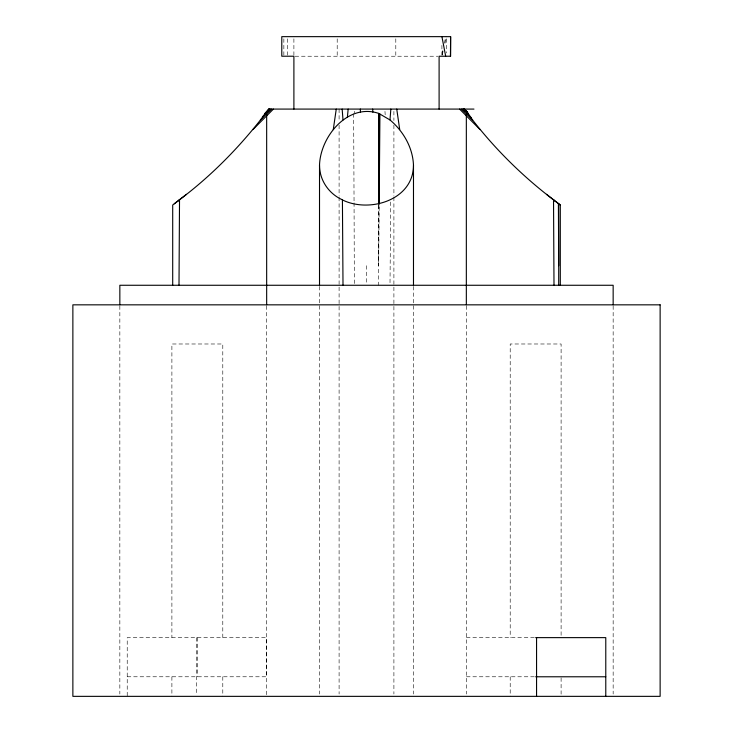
<?xml version="1.0" encoding="UTF-8"?>
<svg xmlns="http://www.w3.org/2000/svg" width="733" height="733" viewBox="0 0 733 733"><rect width="100%" height="100%" fill="white"/><g stroke="black" fill="none" stroke-linecap="round" stroke-linejoin="round"><path stroke-width="0.55" stroke-dasharray="3.67 2.75" d="M378.677 205.002L378.659 285.265M378.934 205.13L378.659 265.685L379.163 205.267M390.707 201.996L389.993 285.265M442.585 50.788L442.054 55.14L442.961 50.788M444.427 43.174L445.682 36.65M442.182 55.14L443.227 50.788M445.059 43.174L446.635 36.65M295.042 56.23L437.958 56.23M466.445 637.628L535.649 637.628M127.221 676.779L266.555 676.779L266.555 637.628L127.221 637.628L127.221 696.35M466.445 676.779L535.649 676.779M384.972 111.361L385.173 114.797M354.259 111.233L354.286 113.395M353.654 113.716L354.048 201.703M354.057 202.839L354.341 284.175M613.155 305.872L613.155 694.059M561.102 635.337L561.102 343.988L510.205 343.988L510.205 637.628M561.102 677.86L561.102 694.178M510.205 676.779L510.205 696.35M466.335 305.872L466.335 694.059M446.635 38.822L446.635 52.968M441.917 45.354L441.917 55.14M413.485 286.411L413.485 694.059M395.802 38.822L395.802 56.221M393.905 111.37L393.905 120.524M393.905 125.105L393.905 196.087M393.905 197.232L393.905 694.059M366.5 265.685L366.5 284.175M339.095 109.08L339.095 120.524M339.095 125.105L339.095 196.087M339.095 197.232L339.095 694.059M337.198 38.822L337.198 56.221M319.515 286.411L319.515 694.059M293.896 38.822L293.896 55.14M287.318 38.822L287.318 55.14M283.854 38.822L283.854 55.14M266.665 305.872L266.665 696.35M222.795 637.628L222.795 343.988L171.898 343.988L171.898 637.628M222.795 676.779L222.795 696.35M197.351 637.628L197.351 676.779M196.435 637.628L196.435 694.178M171.898 676.779L171.898 696.35M119.846 305.872L119.846 694.059"/><path stroke-width="1.1" d="M378.677 203.856L378.714 113.395C347.634 102.922 320.211 136.814 319.515 165.374L319.515 285.265M558.702 285.265L558.702 203.783L553.992 200.173C519.88 174.326 489.543 143.659 464.374 109.08L268.626 109.08M378.934 203.985L379.346 113.716L378.714 113.395M267.976 110.683L269.396 109.08L265.062 113.386L268.819 109.08C243.393 143.21 213.615 174.115 179.521 199.761L178.999 285.265M379.172 204.122L379.923 114.064L379.346 113.716M450.438 56.23L450.621 36.65L281.784 36.65L281.784 56.221L293.896 56.221L293.896 109.08M546.534 194.309L553.992 200.173L553.928 201.016L554.313 200.43M413.485 285.265L413.485 165.374C412.844 147.599 403.379 131.289 389.993 119.955L390.845 109.08M347.387 117.271L348.157 109.08M413.485 165.374C413.394 199.825 370.009 213.156 342.916 200.173L342.412 199.807C328.888 193.824 319.524 180.272 319.515 165.374M333.277 129.613L336.255 109.08M265.85 113.093L262.313 117.097L270.358 109.08M264.778 113.734L269.396 109.08M252.903 129.613L273.409 109.08M260.371 119.955L271.696 109.08M172.704 285.265L172.704 205.002L179.521 199.761M174.298 203.783L186.466 194.309M535.649 637.628L605.779 637.628L605.779 696.35M535.649 676.779L605.779 676.779M473.976 109.089L464.181 109.08L471.172 117.756L467.049 113.029M379.923 114.064L389.993 119.955M558.702 203.783L560.296 205.002L560.296 285.265M553.992 200.173L560.296 205.002M462.642 109.08L467.938 113.386L466.335 111.04L467.938 113.386L463.604 109.08L464.979 110.656M461.304 109.08L472.629 119.955M459.591 109.08L480.097 129.613M463.604 109.08L465.913 111.407M464.374 109.08L467.168 112.067M178.669 200.43L179.072 201.016L179.008 200.173M441.917 36.65L445.682 56.23M396.745 109.08L399.723 129.613M342.155 109.08L343.007 119.955M372.648 109.08L372.84 112.213M360.352 109.08L360.453 112.158M342.412 199.807L343.007 285.265M553.525 199.797L554.001 285.265M558.409 203.563L558.702 265.685M613.155 304.726L613.155 285.265L119.846 285.265L119.846 304.726M536.565 637.628L536.565 696.35M466.335 114.458L466.335 304.726M450.621 36.65L450.621 56.23L439.104 56.23L439.104 109.08M266.665 114.458L266.665 304.726M660.131 304.836L72.869 304.836L72.869 696.35L660.131 696.35L660.131 304.836"/></g></svg>
